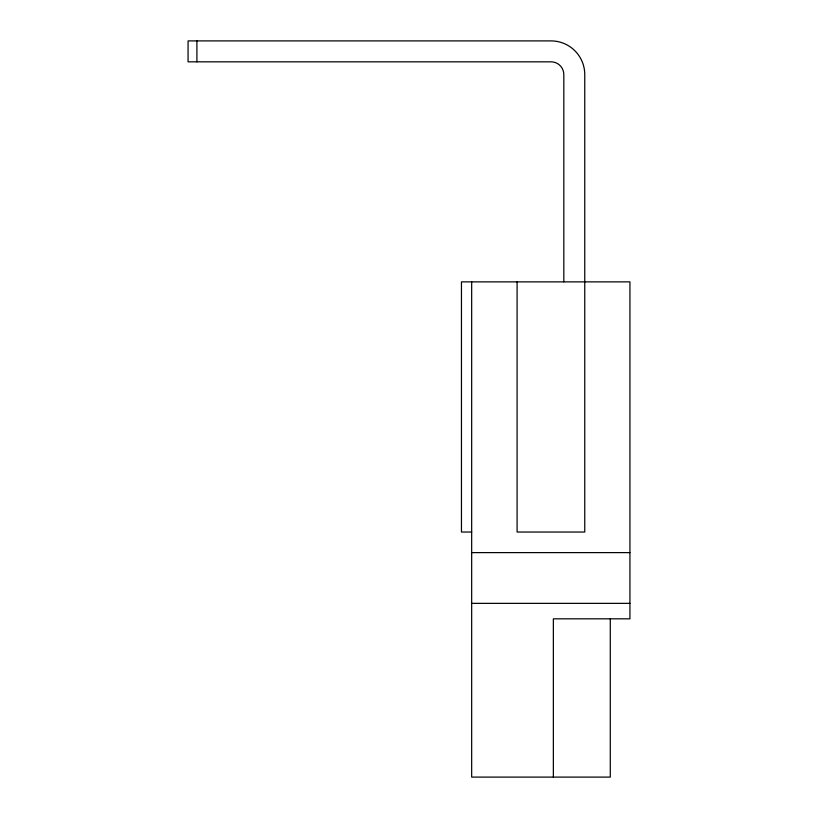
<?xml version="1.0" encoding="UTF-8"?>
<svg xmlns="http://www.w3.org/2000/svg" width="818" height="818" viewBox="0 0 818 818"><rect width="100%" height="100%" fill="white"/><g stroke="black" fill="none" stroke-linecap="round" stroke-linejoin="round"><path stroke-width="1.23" d="M471.669 532.037L461.454 532.037L461.454 281.873L629.932 281.873L629.932 618.827L553.357 618.827L553.357 777.1M471.669 552.62L629.932 552.62M471.669 603.357L629.932 603.357M610.279 618.827L610.279 777.1L471.669 777.1L471.669 281.873M563.817 281.873L563.817 74.591A12.761 12.761 0 0 0 551.056 61.831L188.068 61.831L188.068 40.9L551.056 40.9A33.691 33.691 0 0 1 584.758 74.591L584.758 532.037L517.088 532.037L517.088 281.873M196.903 40.9L196.903 61.831"/></g></svg>
